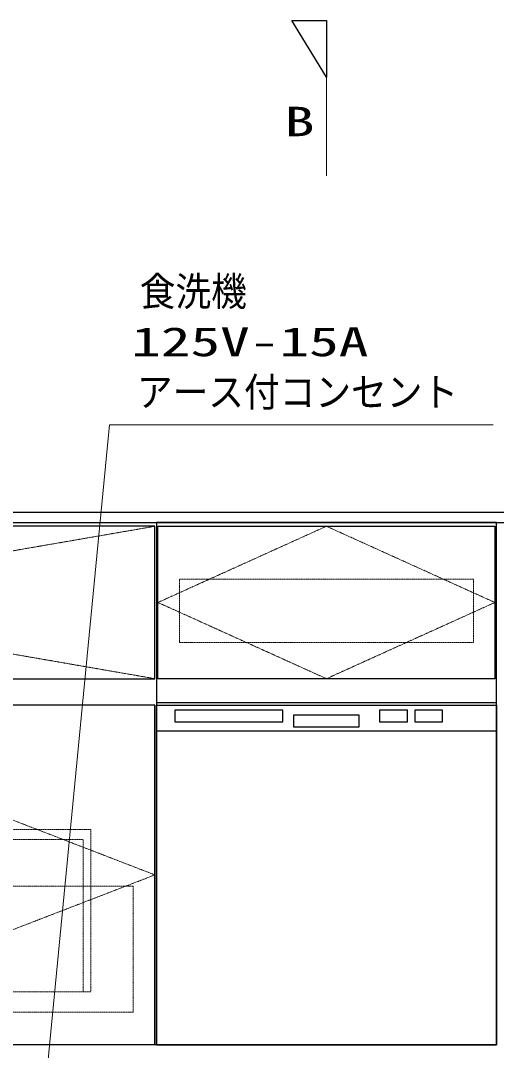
# Model space of a CAD drawing. Units: millimetres, scale not verified. Extents: x -9797 to 9797, y -4555 to 4555.
# Drawn here: x -6718 to -6089, y -1724 to -359 of the extents above; entities that cross this region are included whole.
import ezdxf
from ezdxf.enums import TextEntityAlignment as Align

# ---------------------------------------------------------------- set-up
doc = ezdxf.new("R2010")
doc.units = ezdxf.units.MM
doc.header["$LTSCALE"] = 30
doc.linetypes.add('USER2', pattern=[0.375, 0.25, -0.125])
doc.linetypes.add('USER4', pattern=[2, 1.25, -0.25, 0.25, -0.25])
for name, color, linetype, lineweight in [('0-0_図面枠', 3, 'Continuous', 15), ('0-2_0', 7, 'Continuous', 25), ('0-6_細線ﾚｲﾔｰ', 91, 'Continuous', 9), ('0-7_寸法ﾚｲﾔｰ', 30, 'Continuous', 13), ('0-8_1', 7, 'Continuous', 25)]:
    doc.layers.add(name, color=color, linetype=linetype, lineweight=lineweight)
doc.styles.add('ＭＳ ゴシック', font='')
doc.styles.get('ＭＳ ゴシック').set_extended_font_data('MS Gothic')

# ---------------------------------------------------------------- blocks, each defined once
blk = doc.blocks.new('A$C66068E6C')
at = {"layer": '0-2_0'}
for points in [[(0, 20760), (35100, 20760), (35100, 0), (0, 0)], [(60, 14550), (35040, 14550), (35040, 20610), (60, 20610)]]:
    blk.add_lwpolyline(points, close=True, dxfattribs=at)
blk.add_lwpolyline([(35040, 0), (35040, 13500), (60, 13500), (60, 0)], dxfattribs=at)
at = {"layer": '0-6_細線ﾚｲﾔｰ', "linetype": 'USER4'}
for p, q in [((35040, 20610), (60, 14550)), ((60, 20610), (35040, 14550))]:
    blk.add_line(p, q, dxfattribs=at)
blk.add_lwpolyline([(17550, 13500), (35040, 6750), (17550, 0), (60, 6750)], close=True, dxfattribs=at)
at = {"layer": '0-6_細線ﾚｲﾔｰ', "linetype": 'USER2'}
for points in [[(25500, 2100), (32490, 2100), (32490, 8550), (25500, 8550)], [(34170, 1290), (930, 1290), (930, 6300), (34170, 6300)]]:
    blk.add_lwpolyline(points, close=True, dxfattribs=at)
blk.add_lwpolyline([(32190, 2100), (32190, 8160), (25800, 8160), (25800, 2100)], dxfattribs=at)
blk = doc.blocks.new('A$C62417985')
at = {"layer": '0-2_0'}
blk.add_line((-6750, 13500), (6750, 13500), dxfattribs=at)
at = {"layer": '0-8_1'}
for points in [[(-6750, 13500), (6750, 13500), (6750, 0), (-6750, 0)], [(-6750, 13500), (6750, 13500), (6750, 12465), (-6750, 12465)], [(-1735.6, 13299.1), (-6021.5, 13299.1), (-6021.5, 12832.5), (-1735.6, 12832.5)], [(3214, 13299.1), (2113, 13299.1), (2113, 12832.5), (3214, 12832.5)], [(4614.9, 13299.1), (3514, 13299.1), (3514, 12832.5), (4614.9, 12832.5)], [(1300.5, 13096.7), (-1300.5, 13096.7), (-1300.5, 12630), (1300.5, 12630)]]:
    blk.add_lwpolyline(points, close=True, dxfattribs=at)
blk = doc.blocks.new('A$C660A52EF')
at = {"layer": '0-2_0'}
blk.add_line((13500, 13590), (0, 13590), dxfattribs=at)
for points in [[(13500, 20760), (0, 20760), (0, 0), (13500, 0)], [(13440, 14550), (60, 14550), (60, 20610), (13440, 20610)]]:
    blk.add_lwpolyline(points, close=True, dxfattribs=at)
at = {"layer": '0-6_細線ﾚｲﾔｰ', "linetype": 'USER4'}
blk.add_lwpolyline([(6750, 20610), (60, 17580), (6750, 14550), (13440, 17580)], close=True, dxfattribs=at)
at = {"layer": '0-6_細線ﾚｲﾔｰ', "linetype": 'USER2'}
blk.add_lwpolyline([(915, 15990), (12585, 15990), (12585, 18510), (915, 18510)], close=True, dxfattribs=at)

msp = doc.modelspace()

# ---------------------------------------------------------------- linework, layer by layer
at = {"layer": '0-0_図面枠', "color": 7}
msp.add_line((-6313.56, -358.89), (-6313.56, -564.44), dxfattribs=at)
msp.add_lwpolyline([(-6359.39, -358.89), (-6313.56, -358.89), (-6313.56, -433.89)], close=True, dxfattribs=at)
at = {"layer": '0-2_0'}
for points in [[(-6359.39, -358.89), (-6313.56, -358.89), (-6313.56, -433.89)], [(-7723.56, -1010.93), (-7723.56, -1023.93), (-5023.56, -1023.93), (-5023.56, -1010.93)]]:
    msp.add_lwpolyline(points, close=True, dxfattribs=at)
at = {"layer": '0-7_寸法ﾚｲﾔｰ'}
msp.add_lwpolyline([(-6092.91, -894.73), (-6600.63, -894.73), (-6686.2, -1781.07)], dxfattribs=at)

# ---------------------------------------------------------------- block references
at = {"layer": '0-2_0', "xscale": 0.03333333, "yscale": 0.03333333}
for name, p in [('A$C66068E6C', (-7708.56, -1715.93)), ('A$C660A52EF', (-6538.56, -1715.93)), ('A$C62417985', (-6313.56, -1715.93))]:
    msp.add_blockref(name, p, dxfattribs=at)

# ---------------------------------------------------------------- texts
at = {"layer": '0-0_図面枠', "style": 'ＭＳ ゴシック', "width": 1.5}
msp.add_text('B', height=38.98, dxfattribs=at).set_placement((-6369.09, -523.79), align=Align.BOTTOM_LEFT)
at = {"layer": '0-7_寸法ﾚｲﾔｰ', "color": 7, "style": 'ＭＳ ゴシック'}
for s, height, width, p in [('食洗機', 38.49, 0.9, (-6560.63, -748.51)), ('125V-15A', 38.48, 1.5, (-6572.05, -815.17)), ('アース付コンセント', 38.49, 0.9, (-6564.48, -881.84))]:
    msp.add_text(s, height=height, dxfattribs=dict(at, width=width)).set_placement(p, align=Align.BOTTOM_LEFT)

doc.saveas('drawing.dxf')
